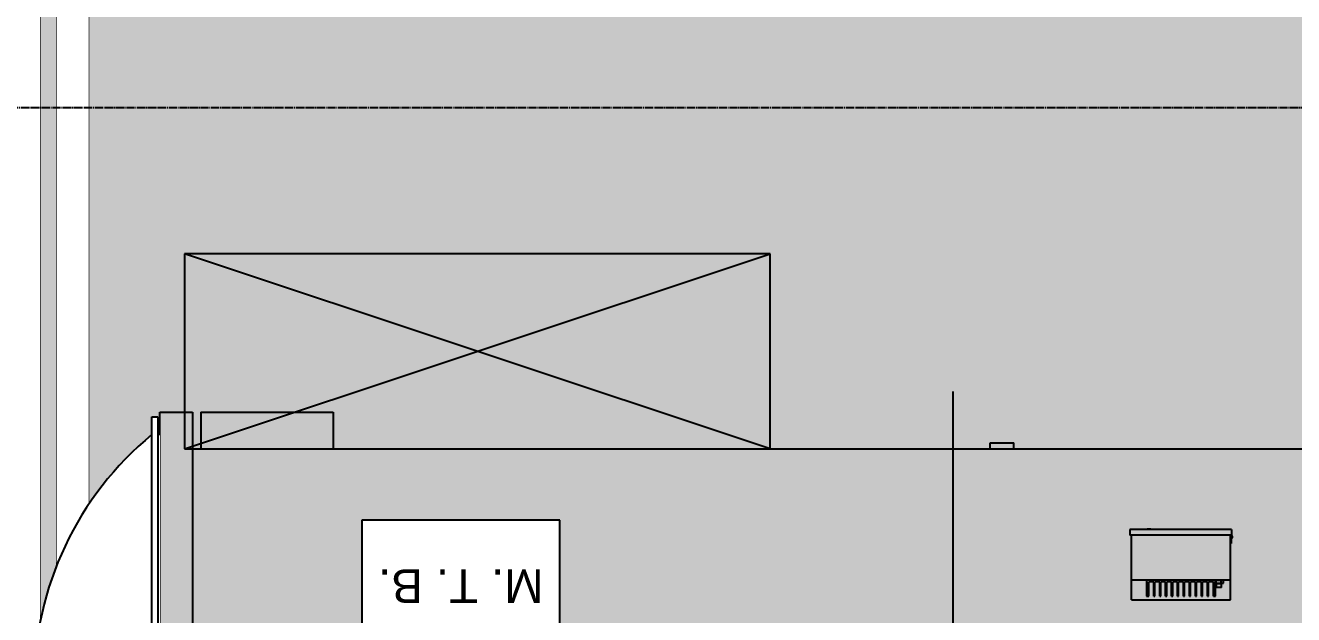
# Model space of a CAD drawing. Header units: millimetres. Extents: x -18489 to 17339, y -1599 to 10961.
# Drawn here: x -17052.7 to -16663, y 1666.7 to 1847.8 of the extents above; entities that cross this region are included whole.
import ezdxf

# ---------------------------------------------------------------- set-up
doc = ezdxf.new("R2010")
doc.units = ezdxf.units.MM
doc.linetypes.add('X-CUB3-L10$0$COL-CEN-LIN', pattern=[3.25, 2.5, -0.25, 0.25, -0.25])
for name, color, linetype in [('188K-SM-03-F10-MECH-EQ-Y2257103$0$0 Xref', 8, 'Continuous'), ('188K-SM-03-F10-MECH-EQ-Y2257103$0$M-EQU-FOUNDATION', 8, 'Continuous'), ('188K-SM-03-F10-MECH-EQ-Y2257103$0$Micron CUP L10 HVAC EQU$0$M-MECH-EQU', 136, 'Continuous'), ('188K-SM-03-F10-MECH-EQ-Y2257103$0$Micron CUP L10 HVAC EQU$0$M-PHASE1 AREA', 252, 'Continuous'), ('X-CUB3-L10$0$CCL', 8, 'X-CUB3-L10$0$COL-CEN-LIN')]:
    doc.layers.add(name, color=color, linetype=linetype)
doc.styles.add('188K-SM-03-F10-MECH-EQ-Y2257103$0$Micron CUP L10 HVAC EQU$0$Standard', font='arial.ttf')
pattern_1 = [(50, (4473.52, 709.2), (54.6554, -4.78173), [5.715, -62.865]), (355, (4473.52, 709.2), (-10.57303, 57.31705), [4.572, -50.29218]), (100.45144, (4478.076, 708.8), (44.08237, 52.53533), [4.857, -53.42707]), (46.1842, (4473.52, 724.44), (81.32371, -12.6127), [8.5725, -94.2975]), (96.63556, (4480.3, 723.39), (71.22124, 74.22784), [7.2855, -80.14068]), (351.18415, (4473.52, 724.44), (71.22124, 74.22784), [6.858, -75.43792]), (21, (4481.14, 720.63), (45.48432, -30.67956), [5.715, -62.865]), (326, (4481.14, 720.63), (18.54061, 55.25639), [4.572, -50.292]), (71.45144, (4484.93, 718.07), (64.02493, 24.57683), [4.857, -53.42698]), (37.5, (4473.521, 709.2), (0.926581, 25.366512), [0, -49.6824, 0, -51.054, 0, -50.4825]), (7.5, (4473.52, 709.2), (20.0459, 30.054172), [0, -29.1084, 0, -48.5394, 0, -19.2405]), (327.5, (4456.529, 709.2), (40.677179, -1.718623), [0, -19.05, 0, -59.436, 0, -78.867]), (317.5, (4448.91, 709.2), (44.438754, 7.62795), [0, -24.765, 0, -39.4716, 0, -56.007])]

# ---------------------------------------------------------------- blocks, each defined once
blk = doc.blocks.new('188K-SM-03-F10-MECH-EQ-Y2257103$0$Micron CUP L10 HVAC EQU$0$A$C0c53ceb0')
at = {"layer": '188K-SM-03-F10-MECH-EQ-Y2257103$0$Micron CUP L10 HVAC EQU$0$M-PHASE1 AREA'}
for p, q in [((-6807.1395, 8601.99356), (-8607.1395, 8601.99356)), ((-8607.1395, 8601.99356), (-8607.1395, 8001.99356)), ((-8607.1395, 8001.99356), (-6807.1395, 8601.99356)), ((-6807.1395, 8001.99356), (-8607.1395, 8601.99356)), ((-6807.1395, 8001.99356), (-6807.1395, 8601.99356)), ((-6246.39325, 8178.91829), (-6246.39325, 4934.33106)), ((-8682.32714, 8115.48251), (-8581.63321, 8115.48251)), ((-8682.32714, 4997.76684), (-8682.32714, 8115.48251)), ((-8581.63321, 8115.48251), (-8581.63321, 6444.24307)), ((-8556.2589, 8115.48251), (-8150.26989, 8115.48251)), ((-8556.2589, 8115.48251), (-8556.2589, 8002.65137)), ((-8150.26989, 8115.48251), (-8150.26989, 8002.65137)), ((-8607.1395, 8001.99356), (-6807.1395, 8001.99356)), ((-8581.63321, 8002.65137), (-5036.5927, 8002.65137)), ((-6131.02728, 8020.3827), (-6058.07913, 8020.3827)), ((-6131.02728, 8002.65137), (-6131.02728, 8020.3827)), ((-6058.07913, 8002.65137), (-6058.07913, 8020.3827)), ((-5648.97849, 7754.19021), (-5648.97849, 7755.30844)), ((-5643.61204, 7755.65146), (-5648.72918, 7755.56213)), ((-5643.61204, 7755.65145), (-5643.61204, 7754.19021)), ((-5637.30236, 7755.56213), (-5642.4195, 7755.65146)), ((-5642.4195, 7755.65146), (-5642.4195, 7754.19021)), ((-5637.05305, 7754.19021), (-5637.05305, 7755.30844)), ((-5389.20694, 7754.19021), (-5701.85639, 7754.19021)), ((-5701.85639, 7754.19021), (-5701.85639, 7736.63191)), ((-5389.20694, 7736.63191), (-5701.85639, 7736.63191)), ((-5696.97203, 7600.25058), (-5696.97203, 7736.63191)), ((-5392.49278, 7600.25058), (-5392.49278, 7736.63191)), ((-5390.90695, 7735.04608), (-5392.49278, 7735.04608)), ((-5390.1332, 7730.5123), (-5390.94528, 7729.15017)), ((-5390.90695, 7736.63191), (-5390.90695, 7734.60782)), ((-5390.90695, 7731.87442), (-5390.90695, 7711.25864)), ((-5389.20694, 7754.19021), (-5389.20694, 7736.63191)), ((-5390.90695, 7711.25864), (-5392.49278, 7711.25864)), ((-5696.97203, 7600.25058), (-5392.49278, 7600.25058)), ((-5696.97203, 7538.36607), (-5696.97203, 7600.25058)), ((-5650.33596, 7600.25058), (-5650.33596, 7549.50404)), ((-5438.46915, 7549.50404), (-5438.46915, 7600.25058)), ((-5414.36454, 7598.66475), (-5414.36454, 7600.25058)), ((-5392.49278, 7538.36607), (-5392.49278, 7600.25058)), ((-5628.76868, 7593.90726), (-5643.99264, 7593.90726)), ((-5643.99264, 7549.50404), (-5643.99264, 7593.90726)), ((-5628.76868, 7549.50404), (-5628.76868, 7593.90726)), ((-5610.37306, 7593.90726), (-5625.59702, 7593.90726)), ((-5625.59702, 7549.50404), (-5625.59702, 7593.90726)), ((-5610.37306, 7549.50404), (-5610.37306, 7593.90726)), ((-5591.97744, 7593.90726), (-5607.2014, 7593.90726)), ((-5607.2014, 7549.50404), (-5607.2014, 7593.90726)), ((-5591.97744, 7549.50404), (-5591.97744, 7593.90726)), ((-5573.58181, 7593.90726), (-5588.80578, 7593.90726)), ((-5588.80578, 7549.50404), (-5588.80578, 7593.90726)), ((-5573.58181, 7549.50404), (-5573.58181, 7593.90726)), ((-5555.18619, 7593.90726), (-5570.41016, 7593.90726)), ((-5570.41016, 7549.50404), (-5570.41016, 7593.90726)), ((-5555.18619, 7549.50404), (-5555.18619, 7593.90726)), ((-5536.79057, 7593.90726), (-5552.01453, 7593.90726)), ((-5552.01453, 7549.50404), (-5552.01453, 7593.90726)), ((-5536.79057, 7549.50404), (-5536.79057, 7593.90726)), ((-5518.39495, 7593.90726), (-5533.61891, 7593.90726)), ((-5533.61891, 7549.50404), (-5533.61891, 7593.90726)), ((-5518.39495, 7549.50404), (-5518.39495, 7593.90726)), ((-5499.99933, 7593.90726), (-5515.22329, 7593.90726)), ((-5515.22329, 7549.50404), (-5515.22329, 7593.90726)), ((-5499.99933, 7549.50404), (-5499.99933, 7593.90726)), ((-5481.60371, 7593.90726), (-5496.82767, 7593.90726)), ((-5496.82767, 7549.50404), (-5496.82767, 7593.90726)), ((-5481.60371, 7549.50404), (-5481.60371, 7593.90726)), ((-5463.20809, 7593.90726), (-5478.43205, 7593.90726)), ((-5478.43205, 7549.50404), (-5478.43205, 7593.90726)), ((-5463.20809, 7549.50404), (-5463.20809, 7593.90726)), ((-5444.81247, 7593.90726), (-5460.03643, 7593.90726)), ((-5460.03643, 7549.50404), (-5460.03643, 7593.90726)), ((-5444.81247, 7549.50404), (-5444.81247, 7593.90726)), ((-5438.46915, 7598.66475), (-5414.36454, 7598.66475)), ((-5438.46915, 7589.14977), (-5414.42797, 7589.14977)), ((-5437.8031, 7576.46314), (-5437.8031, 7589.14977)), ((-5420.35898, 7587.88111), (-5437.8031, 7587.88111)), ((-5420.35898, 7576.46314), (-5437.8031, 7576.46314)), ((-5436.93089, 7587.88111), (-5436.93089, 7576.46314)), ((-5436.40757, 7589.14977), (-5436.40757, 7598.66475)), ((-5421.75451, 7589.14977), (-5421.75451, 7598.66475)), ((-5421.23118, 7587.88111), (-5421.23118, 7576.46314)), ((-5420.35898, 7576.46314), (-5420.35898, 7589.14977)), ((-5414.42797, 7589.14977), (-5414.42797, 7598.66475)), ((-5696.97203, 7538.36607), (-5392.49278, 7538.36607)), ((-5650.33596, 7549.50404), (-5643.99264, 7549.50404)), ((-5628.76868, 7549.50404), (-5625.59702, 7549.50404)), ((-5610.37306, 7549.50404), (-5607.2014, 7549.50404)), ((-5591.97744, 7549.50404), (-5588.80578, 7549.50404)), ((-5573.58181, 7549.50404), (-5570.41016, 7549.50404)), ((-5555.18619, 7549.50404), (-5552.01453, 7549.50404)), ((-5536.79057, 7549.50404), (-5533.61891, 7549.50404)), ((-5518.39495, 7549.50404), (-5515.22329, 7549.50404)), ((-5499.99933, 7549.50404), (-5496.82767, 7549.50404)), ((-5481.60371, 7549.50404), (-5478.43205, 7549.50404)), ((-5463.20809, 7549.50404), (-5460.03643, 7549.50404)), ((-5444.81247, 7549.50404), (-5438.46915, 7549.50404))]:
    blk.add_line(p, q, dxfattribs=at)
blk.add_circle((-5389.32112, 7731.87442), 1.58583, dxfattribs=at)
for centre, radius, start, end in [((-5648.72476, 7755.30844), 0.25373, 91, 180), ((-5637.30678, 7755.30844), 0.25373, 0, 89), ((-5389.32112, 7731.87442), 3.17166, 239.19715756, 180)]:
    blk.add_arc(centre, radius, start, end, dxfattribs=at)
blk.add_wipeout([(-7452.91189, 7783.38922), (-8061.89536, 7783.38922), (-8061.89536, 7377.40024), (-7452.91189, 7377.40024)]).dxf.layer = '188K-SM-03-F10-MECH-EQ-Y2257103$0$Micron CUP L10 HVAC EQU$0$M-PHASE1 AREA'
for p, q in [((-7452.91189, 7783.38922), (-8061.89536, 7783.38922)), ((-8061.89536, 7783.38922), (-8061.89536, 7377.40024)), ((-7452.91189, 7377.40024), (-7452.91189, 7783.38922))]:
    blk.add_line(p, q, dxfattribs=at)
at = {"layer": '188K-SM-03-F10-MECH-EQ-Y2257103$0$Micron CUP L10 HVAC EQU$0$M-PHASE1 AREA', "insert": (-7757.40363, 7580.39473), "char_height": 104.034676, "attachment_point": 5, "rotation": 180, "style": '188K-SM-03-F10-MECH-EQ-Y2257103$0$Micron CUP L10 HVAC EQU$0$Standard'}
blk.add_mtext('M. T. B.', dxfattribs=at)
blk.add_wipeout([(-8706.66169, 8046.33813), (-8719.94116, 8035.22851), (-8733.02471, 8023.88882), (-8745.90837, 8012.32251), (-8758.58821, 8000.53312), (-8771.06036, 7988.52423), (-8783.32103, 7976.2995), (-8795.36648, 7963.86265), (-8807.19304, 7951.21747), (-8818.79712, 7938.36782), (-8830.17516, 7925.31761), (-8841.32372, 7912.07081), (-8852.23939, 7898.63146), (-8862.91885, 7885.00365), (-8873.35885, 7871.19153), (-8883.5562, 7857.19931), (-8893.5078, 7843.03126), (-8903.21061, 7828.69169), (-8912.66169, 7814.18496), (-8921.85816, 7799.5155), (-8930.7972, 7784.68777), (-8939.4761, 7769.70629), (-8947.89222, 7754.57562), (-8956.04299, 7739.30038), (-8963.92593, 7723.88522), (-8971.53864, 7708.33482), (-8978.87879, 7692.65394), (-8985.94416, 7676.84734), (-8992.73259, 7660.91984), (-8999.24201, 7644.87629), (-9005.47045, 7628.72158), (-9011.41599, 7612.46062), (-9017.07684, 7596.09839), (-9022.45126, 7579.63984), (-9027.53763, 7563.09001), (-9032.33438, 7546.45393), (-9036.84007, 7529.73667), (-9041.05331, 7512.94332), (-9044.97282, 7496.07899), (-9048.59742, 7479.14883), (-9051.92599, 7462.15799), (-9054.95753, 7445.11165), (-9057.6911, 7428.01499), (-9060.12588, 7410.87323), (-9062.26112, 7393.69159), (-9064.09618, 7376.4753), (-9065.63049, 7359.22961), (-9066.86359, 7341.95976), (-9067.7951, 7324.67103), (-9068.42474, 7307.36867), (-9068.75231, 7290.05796), (-9068.77772, 7272.74416), (-9068.50096, 7255.43257), (-9067.92212, 7238.12843), (-9067.04136, 7220.83704), (-9065.85896, 7203.56365), (-9064.37528, 7186.31353), (-9062.59077, 7169.09192), (-9060.50597, 7151.90409), (-9058.12152, 7134.75526), (-9055.43814, 7117.65065), (-9052.45666, 7100.59548), (-9049.17798, 7083.59494), (-9045.60309, 7066.65422), (-9041.7331, 7049.77846), (-9037.56917, 7032.97281), (-9033.11258, 7016.24239), (-9028.36468, 6999.59231), (-9023.32691, 6983.02761), (-9018.00083, 6966.55337), (-9012.38803, 6950.17458), (-9006.49025, 6933.89625), (-9000.30926, 6917.72332), (-8993.84696, 6901.66073), (-8987.10532, 6885.71337), (-8980.08638, 6869.8861), (-8972.79228, 6854.18374), (-8965.22526, 6838.61106), (-8957.3876, 6823.17283), (-8949.2817, 6807.87372), (-8940.91004, 6792.71842), (-8932.27515, 6777.71153), (-8923.37967, 6762.85763), (-8914.22631, 6748.16123), (-8904.81785, 6733.62682), (-8895.15717, 6719.25883), (-8885.2472, 6705.06162), (-8875.09097, 6691.03954), (-8864.69156, 6677.19683), (-8854.05215, 6663.53773), (-8843.17598, 6650.0664), (-8832.06635, 6636.78693), (-8820.72666, 6623.70337), (-8809.16036, 6610.81971), (-8797.37096, 6598.13988), (-8785.36207, 6585.66772), (-8773.13734, 6573.40705), (-8760.70049, 6561.3616), (-8748.05532, 6549.53504), (-8735.20567, 6537.93097), (-8722.15545, 6526.55292), (-8708.90865, 6515.40436), (-8706.66169, 6513.55211), (-8706.66169, 6459.26377), (-8688.6713, 6459.26377), (-8688.6713, 6513.55211), (-8682.32772, 6513.55211), (-8682.32772, 8046.33813), (-8688.6713, 8046.33813), (-8688.6713, 8100.62647), (-8706.66169, 8100.62647)]).dxf.layer = '188K-SM-03-F10-MECH-EQ-Y2257103$0$Micron CUP L10 HVAC EQU$0$M-PHASE1 AREA'
at = {"layer": '188K-SM-03-F10-MECH-EQ-Y2257103$0$Micron CUP L10 HVAC EQU$0$M-PHASE1 AREA'}
for p, q in [((-8706.66169, 6459.26377), (-8706.66169, 8100.62647)), ((-8706.66169, 8100.62647), (-8688.6713, 8100.62647)), ((-8688.6713, 8100.62647), (-8688.6713, 6459.26377)), ((-8682.32772, 8046.33813), (-8688.6713, 8046.33813))]:
    blk.add_line(p, q, dxfattribs=at)
blk.add_arc((-8076.78296, 7279.94512), 992.02089, 129.41590656, 230.58409344, dxfattribs=at)
blk = doc.blocks.new('188K-SM-03-F10-MECH-EQ-Y2257103$0$Micron CUP L10 HVAC EQU')
at = {"layer": '188K-SM-03-F10-MECH-EQ-Y2257103$0$Micron CUP L10 HVAC EQU$0$M-MECH-EQU'}
blk.add_blockref('188K-SM-03-F10-MECH-EQ-Y2257103$0$Micron CUP L10 HVAC EQU$0$A$C0c53ceb0', (-206166.7, 2082.2), dxfattribs=at)
blk = doc.blocks.new('188K-SM-03-F10-MECH-EQ-Y2257103')
at = {"layer": '188K-SM-03-F10-MECH-EQ-Y2257103$0$M-EQU-FOUNDATION'}
h = blk.add_hatch(dxfattribs=at)
h.set_pattern_fill('AR-CONC', color=256, scale=0.3)
h.set_pattern_definition(pattern_1)
h.paths.add_polyline_path([(-17043.15, 4192.46), (-16393.15, 4192.46), (-16393.15, 1372.46), (-17043.15, 1372.46)], flags=16)
h.paths.add_polyline_path([(-17048.15, 4197.46), (-16388.15, 4197.46), (-16388.15, 1367.46), (-17048.15, 1367.46)])
h = blk.add_hatch(dxfattribs=at)
h.set_pattern_fill('AR-CONC', color=256, scale=0.3)
h.set_pattern_definition(pattern_1)
h.paths.add_polyline_path([(-17033.15, 4182.46), (-16403.15, 4182.46), (-16403.15, 1382.46), (-17033.15, 1382.46)])
at = {"layer": '188K-SM-03-F10-MECH-EQ-Y2257103$0$M-EQU-FOUNDATION', "const_width": 0.2}
for points in [[(-17048.15, 4197.46), (-16388.15, 4197.46), (-16388.15, 1367.46), (-17048.15, 1367.46)], [(-17043.15, 4192.46), (-16393.15, 4192.46), (-16393.15, 1372.46), (-17043.15, 1372.46)], [(-17033.15, 4182.46), (-16403.15, 4182.46), (-16403.15, 1382.46), (-17033.15, 1382.46)]]:
    blk.add_lwpolyline(points, close=True, dxfattribs=at)
at = {"layer": '188K-SM-03-F10-MECH-EQ-Y2257103$0$0 Xref', "xscale": 0.1, "yscale": 0.1, "zscale": 0.1}
blk.add_blockref('188K-SM-03-F10-MECH-EQ-Y2257103$0$Micron CUP L10 HVAC EQU', (4473.52, 709.2), dxfattribs=at)
blk = doc.blocks.new('X-CUB3-L10$0$CUB3-10')
at = {"layer": 'X-CUB3-L10$0$CCL'}
blk.add_line((720, 2542.459), (-5160, 2542.459), dxfattribs=at)
blk = doc.blocks.new('X-CUB3-L10')
at = {"layer": 'X-CUB3-L10$0$CCL'}
blk.add_blockref('X-CUB3-L10$0$CUB3-10', (-12838.15, -720), dxfattribs=at)

msp = doc.modelspace()

# ---------------------------------------------------------------- block references
msp.add_blockref('188K-SM-03-F10-MECH-EQ-Y2257103', (0, 0))

# ---------------------------------------------------------------- next in the draw order: block references
msp.add_blockref('X-CUB3-L10', (0, 0))

doc.saveas('drawing.dxf')
